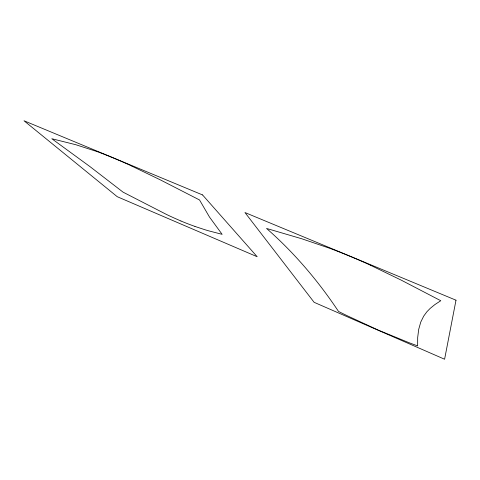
<?xml version="1.0" encoding="UTF-8"?>
<svg xmlns="http://www.w3.org/2000/svg" width="480" height="480" viewBox="0 0 480 480"><rect width="100%" height="100%" fill="white"/><g stroke="black" fill="none" stroke-linecap="round" stroke-linejoin="round"><path stroke-width="0.72" d="M194.97 226.44L204.582 229.614A152.124 20.658 26.9 0 0 208.728 230.85L222.132 234.342L209.472 217.026L199.542 199.974L160.098 179.748L131.502 165.954M96.486 151.392L75.876 144.738L51.798 138.726L90.006 166.632L123.09 192.168L166.59 214.506A57.708 7.416 26.2 0 0 174.21 218.046L180.918 220.992M370.758 265.38L401.118 280.08L440.778 300.726L434.916 304.56L430.2 308.382L426.864 311.796L423.69 316.14L420.75 322.104L418.692 329.406L417.684 337.494L417.642 345.906L413.268 344.286A106.524 12.354 24.2 0 1 408.522 342.492L378.162 330.066L347.022 315.654A107.16 12.426 24.1 0 1 339.384 311.88L338.514 311.442C318.162 280.86 294.198 252.672 266.538 228.438L301.764 238.764L329.412 248.19A95.496 14.436 24.2 0 1 370.776 265.362M96.414 151.338A89.43 12.288 26.5 0 1 131.484 165.918M194.892 226.386A57.444 7.356 26.2 0 1 180.978 221.034M456 300.198L444.594 359.238L314.118 302.316L244.956 212.538L456 300.198M202.554 194.928L24 120.762L117.252 196.704L257.184 256.74L202.554 194.928"/></g></svg>
